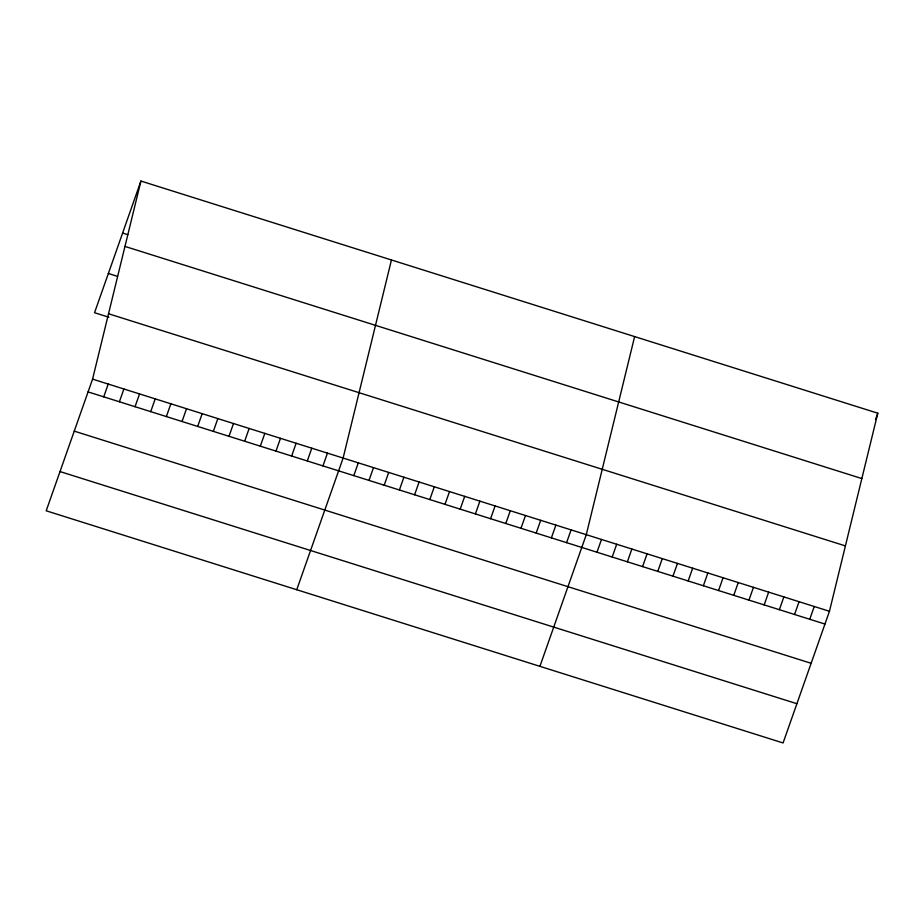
<?xml version="1.0" encoding="UTF-8"?>
<svg xmlns="http://www.w3.org/2000/svg" width="924" height="924" viewBox="0 0 924 924"><rect width="100%" height="100%" fill="white"/><g stroke="black" fill="none" stroke-linecap="round" stroke-linejoin="round"><path stroke-width="1.39" d="M92.573 379.129L140.922 181.046L877.8 413.201L829.452 611.284L783.078 742.954L46.2 510.799L92.573 379.129L829.452 611.284M391.453 259.979L343.116 458.061L296.743 589.731M634.626 336.59L586.278 534.673L539.916 666.343M140.922 181.046L94.548 312.716L108.905 317.244M103.731 396.835L108.235 384.061M119.392 401.767L123.885 388.992M135.043 406.71L139.547 393.924M150.704 411.642L155.209 398.856M166.366 416.574L170.859 403.788M182.028 421.506L186.521 408.731M197.678 426.438L202.183 413.663M213.34 431.369L217.845 418.595M229.002 436.301L233.495 423.527M244.664 441.233L249.157 428.459M260.314 446.165L264.818 433.391M275.976 451.108L280.48 438.322M291.637 456.04L296.13 443.254M307.299 460.972L311.792 448.198M322.95 465.904L327.454 453.13M353.811 475.629L358.304 462.843M369.011 480.411L373.504 467.636M384.211 485.204L388.704 472.43M399.399 489.986L403.904 477.211M414.599 494.779L419.103 482.005M429.799 499.561L434.303 486.786M444.998 504.354L449.503 491.58M460.198 509.147L464.703 496.361M475.398 513.929L479.891 501.154M490.598 518.722L495.091 505.936M505.798 523.504L510.291 510.729M520.986 528.297L525.49 515.523M536.186 533.079L540.69 520.304M551.385 537.872L555.89 525.098M566.585 542.665L571.09 529.879M596.985 552.24L601.478 539.454M612.185 557.022L616.678 544.248M627.373 561.815L631.877 549.041M642.573 566.597L647.077 553.822M657.773 571.39L662.277 558.616M672.972 576.172L677.477 563.397M688.172 580.965L692.665 568.191M703.372 585.758L707.865 572.972M718.572 590.54L723.065 577.766M733.76 595.333L738.264 582.547M748.96 600.115L753.464 587.341M764.16 604.908L768.664 592.134M779.359 609.69L783.864 596.916M794.559 614.483L799.064 601.709M875.548 419.588L877.8 413.201M809.759 619.276L814.252 606.49M122.603 233.056L127.824 234.696M124.959 246.408L861.849 478.563M108.362 273.481L117.498 276.357M108.524 313.756L845.414 545.911M88.069 391.903L824.959 624.058M74.255 431.138L811.133 663.293M60.014 471.563L796.904 703.718"/></g></svg>
